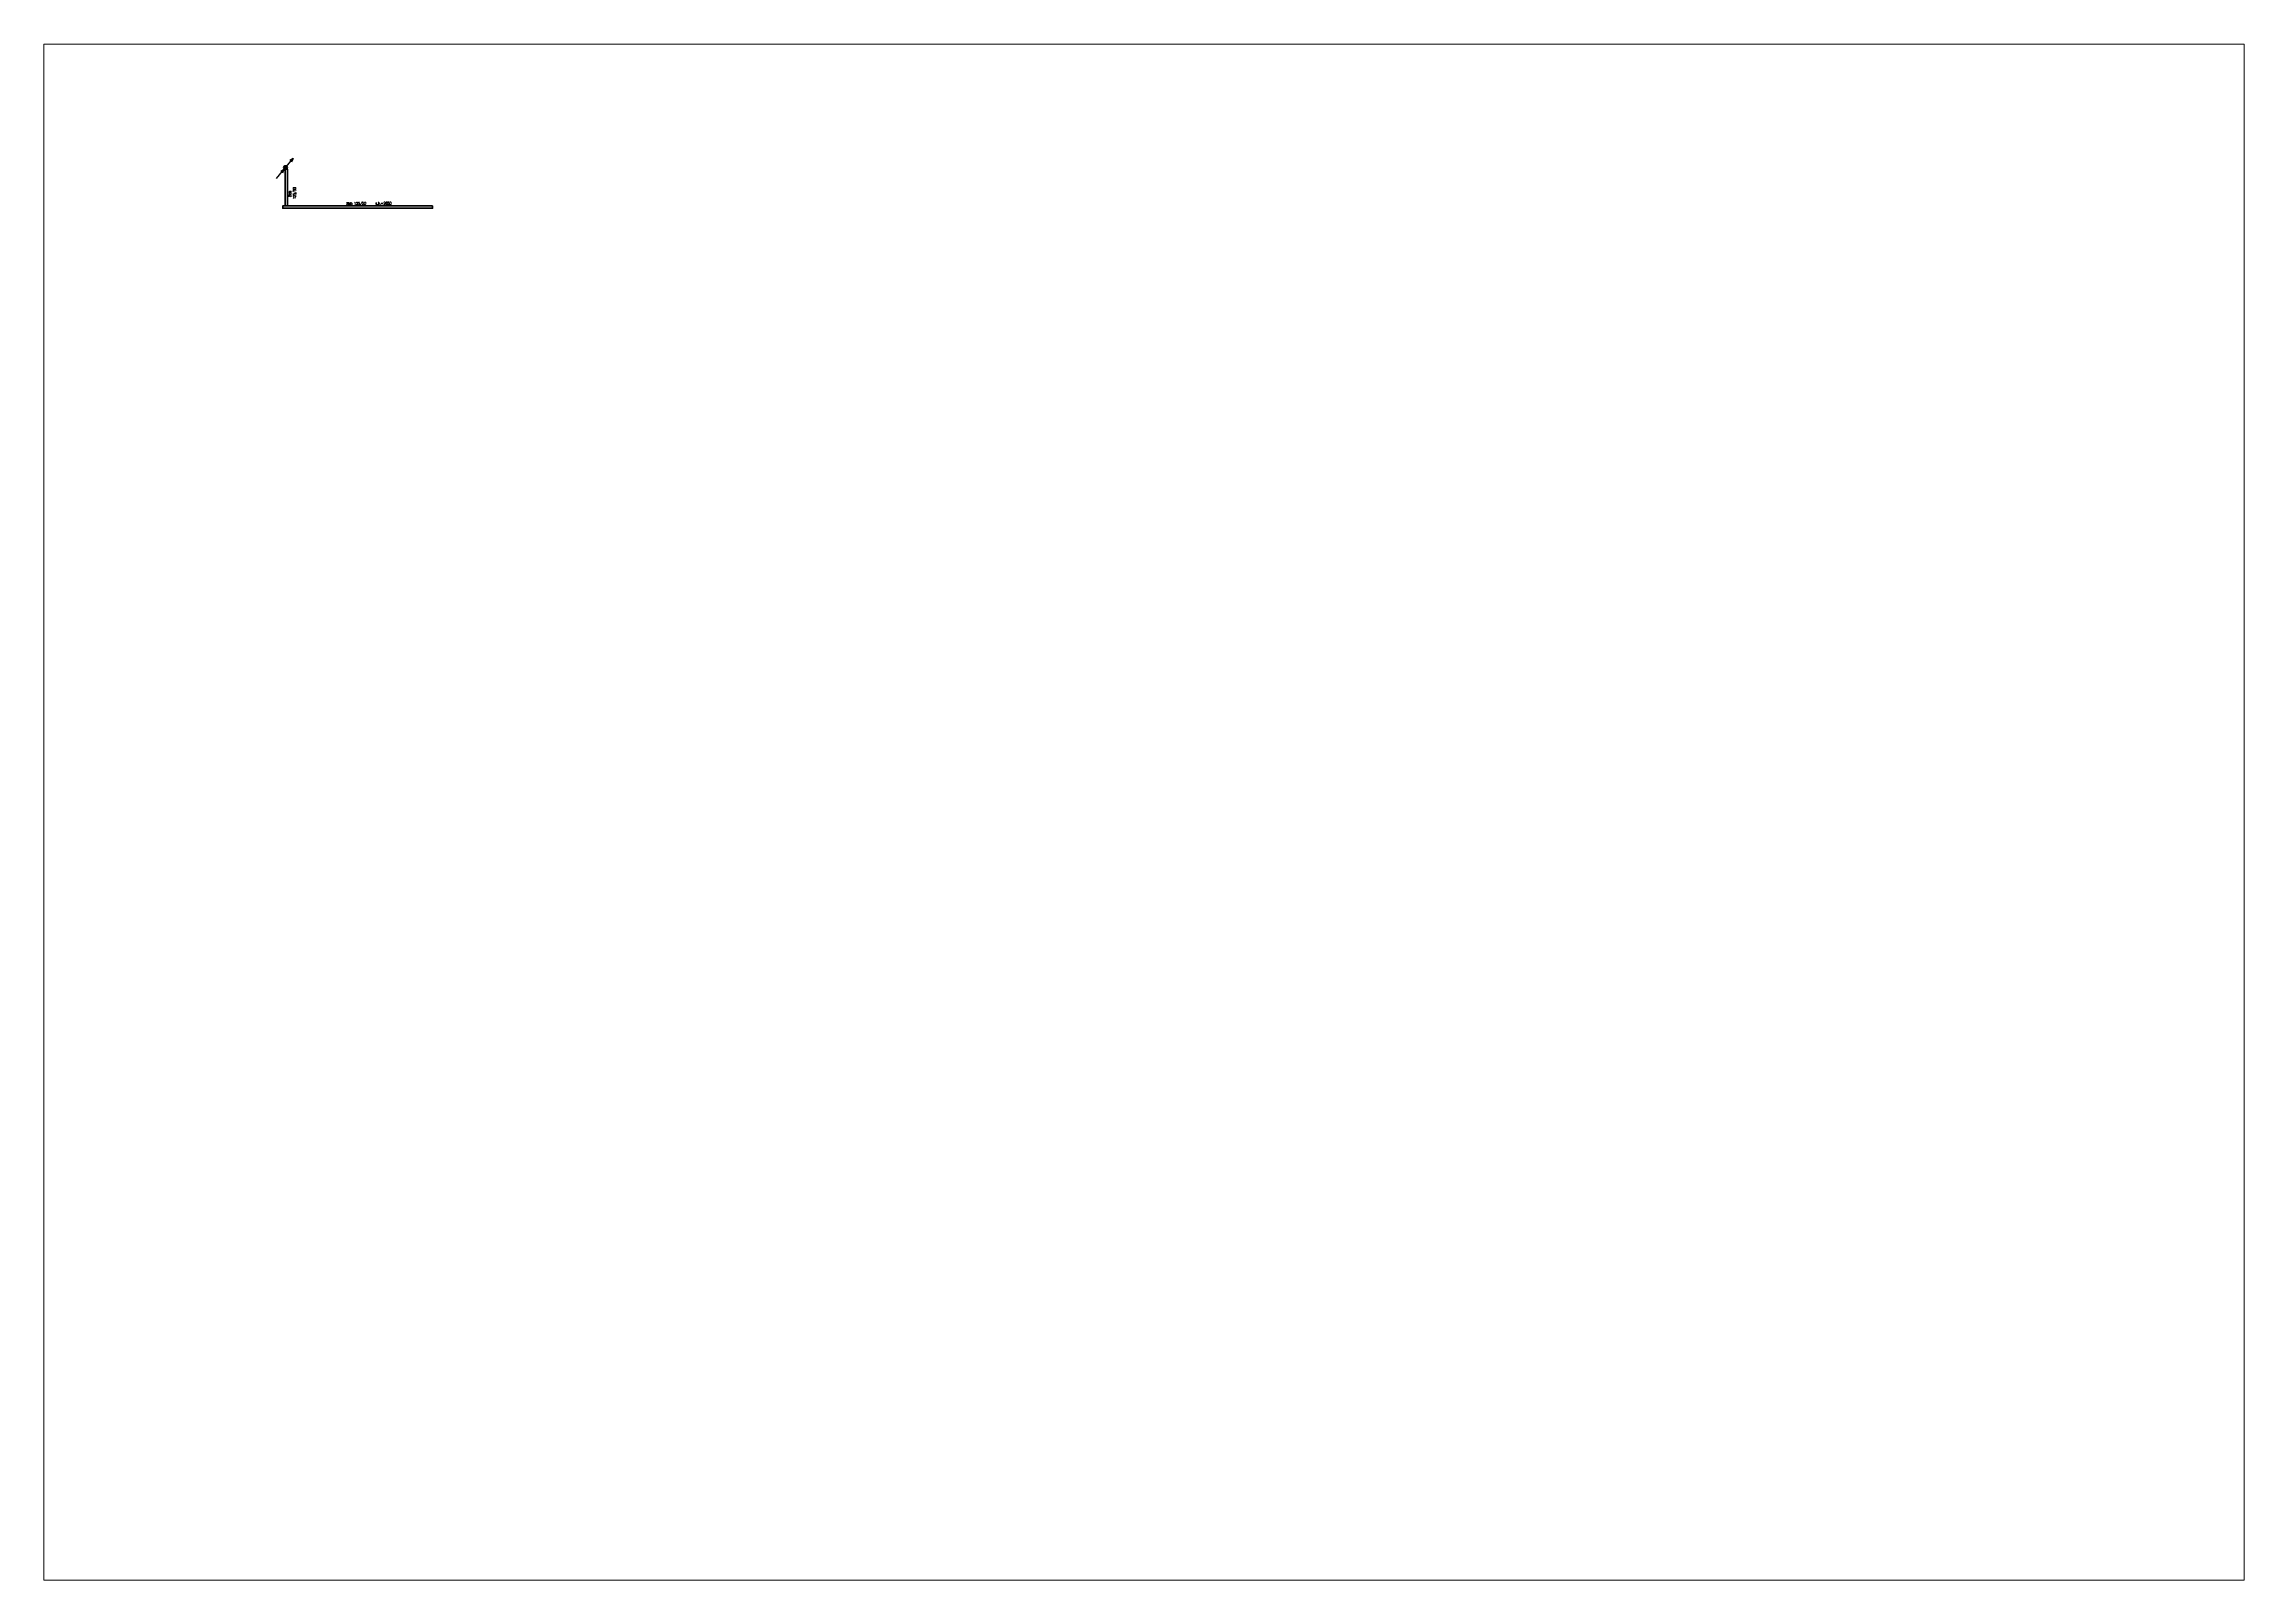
# Paper-space layout 'Layout1' of a CAD drawing. Header units: millimetres. Extents: x 29 to 260, y 20 to 181.
# The model-space entities are those that its viewports show. They can reach past a viewport. Long polylines and large blocks are cut down to what shows.
import ezdxf

# ---------------------------------------------------------------- set-up
doc = ezdxf.new("R2010")
doc.units = ezdxf.units.MM
doc.layers.get('0').update_dxf_attribs({"color": 6})
for name, color, linetype, lineweight in [('_TRASY', 6, 'Continuous', 40), ('SLP-_TRASY', 6, 'Continuous', 40), ('SLP-_TRASY-prostupy', 6, 'Continuous', 40)]:
    doc.layers.add(name, color=color, linetype=linetype, lineweight=lineweight)
doc.styles.add('TABULKY', font='simplex.shx', dxfattribs={"width": 0.8})

# ---------------------------------------------------------------- blocks, each defined once
blk = doc.blocks.new('SLP_PROSTUP')
at = {"layer": 'SLP-_TRASY-prostupy'}
h = blk.add_hatch(color=256, dxfattribs=at)
edge = h.paths.add_edge_path()
edge.add_arc((0, 0), 122, 0, 360)
at = {"layer": 'SLP-_TRASY-prostupy', "lineweight": 30}
for p, q in [((0, 0), (491, 592)), ((491, 592), (279, 455)), ((491, 592), (396, 358))]:
    blk.add_line(p, q, dxfattribs=at)
at = {"layer": 'SLP-_TRASY-prostupy'}
blk.add_circle((0, 0), 122, dxfattribs=at)

msp = doc.modelspace()

# ---------------------------------------------------------------- linework, layer by layer
at = {"layer": '_TRASY'}
for points in [[(4273, 66296), (4398, 66296), (4398, 64310), (4273, 64310)], [(12214, 64310), (12214, 64185), (4148, 64185), (4148, 64310)]]:
    msp.add_lwpolyline(points, close=True, dxfattribs=at)
at = {"layer": 'SLP-_TRASY-prostupy', "lineweight": 30}
for p, q in [((3805, 65779), (4212, 66269)), ((4212, 66269), (4036, 66156)), ((4212, 66269), (4133, 66076))]:
    msp.add_line(p, q, dxfattribs=at)

# ---------------------------------------------------------------- block references
at = {"layer": 'SLP-_TRASY-prostupy', "xscale": 0.8280000000000001, "yscale": 0.8280000000000001, "zscale": 0.8280000000000001}
msp.add_blockref('SLP_PROSTUP', (4293, 66376), dxfattribs=at)

# ---------------------------------------------------------------- texts
at = {"layer": 'SLP-_TRASY', "lineweight": 20, "insert": (4910, 64953), "char_height": 153.37, "width": 3621.02, "attachment_point": 8, "rotation": 90, "style": 'TABULKY'}
msp.add_mtext('{\\T0.9;žlab\\P 125/50}', dxfattribs=at)
at = {"layer": 'SLP-_TRASY', "lineweight": 20, "char_height": 153.37, "width": 3621.02, "attachment_point": 8, "style": 'TABULKY'}
for s, insert in [('{\\T0.9;žlab 125/50}', (8096, 64315)), ('{\\Fsimplex|c238;\\T0.9;s.h.=2650}', (9564, 64370))]:
    msp.add_mtext(s, dxfattribs=dict(at, insert=insert))

psp = doc.layouts.get("Layout1")

# ---------------------------------------------------------------- viewports
at = {"layer": '0'}
psp.add_viewport(center=(144.23, 100.75), size=(230.77, 161.2053), view_center_point=(50531.49, 31649.04), view_height=82769.0867, dxfattribs=at)

doc.saveas('drawing.dxf')
